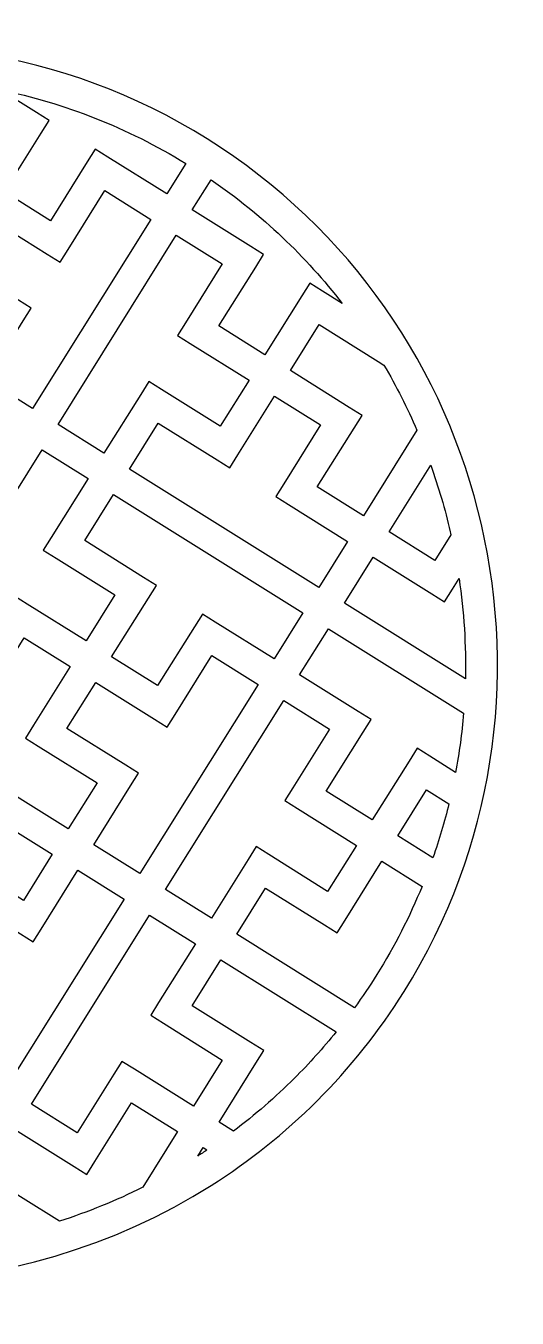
# Model space of a CAD drawing. Header units: centimetres. Extents: x -19.68 to -10.97, y -9.23 to -0.51.
# Drawn here: x -14.28 to -10.97, y -9.23 to -0.51 of the extents above; entities that cross this region are included whole.
import ezdxf

# ---------------------------------------------------------------- set-up
doc = ezdxf.new("R2010")
doc.units = ezdxf.units.CM
doc.header["$MEASUREMENT"] = 0
doc.layers.add('layer 1', color=7, linetype='Continuous')

msp = doc.modelspace()

# ---------------------------------------------------------------- linework, layer by layer
at = {"layer": 'layer 1', "color": 250}
for points, knots in [([(-13.06073, -1.27615), (-13.06073, -1.27615), (-13.0605, -1.27626), (-13.0605, -1.27626), (-13.0605, -1.27626), (-12.08755, -1.88426), (-11.45176, -2.83496), (-11.21123, -3.87684), (-11.21123, -3.87684), (-10.97074, -4.91847), (-11.12537, -6.05137), (-11.73313, -7.0241), (-11.73313, -7.0241), (-11.73313, -7.0241), (-11.7332, -7.02417), (-11.7332, -7.02417), (-11.7332, -7.02417), (-11.7332, -7.02417), (-11.73331, -7.0244), (-11.73331, -7.0244), (-11.73331, -7.0244), (-11.90343, -7.29662), (-12.10067, -7.54272), (-12.31949, -7.76135), (-12.31949, -7.76135), (-12.53783, -7.97951), (-12.77767, -8.17007), (-13.03343, -8.33173), (-13.03343, -8.33173), (-14.34775, -9.1625), (-16.08064, -9.22691), (-17.48136, -8.35165), (-17.48136, -8.35165), (-17.48136, -8.35165), (-17.48135, -8.35164), (-17.48135, -8.35164), (-17.48135, -8.35164), (-17.48135, -8.35164), (-17.48146, -8.35159), (-17.48146, -8.35159), (-17.48146, -8.35159), (-17.75368, -8.18148), (-17.99977, -7.98423), (-18.21841, -7.76541), (-18.21841, -7.76541), (-18.43657, -7.54707), (-18.62713, -7.30724), (-18.78879, -7.05148), (-18.78879, -7.05148), (-19.61956, -5.73715), (-19.68397, -4.00426), (-18.80871, -2.60354), (-18.80871, -2.60354), (-18.80871, -2.60354), (-18.8087, -2.60355), (-18.8087, -2.60355), (-18.8087, -2.60355), (-18.8087, -2.60355), (-18.80865, -2.60344), (-18.80865, -2.60344), (-18.80865, -2.60344), (-18.20064, -1.63049), (-17.24994, -0.9947), (-16.20806, -0.75416), (-16.20806, -0.75416), (-15.16643, -0.51369), (-14.03354, -0.66831), (-13.0608, -1.27608), (-13.0608, -1.27608), (-13.0608, -1.27608), (-13.06073, -1.27615), (-13.06073, -1.27615)], [0, 0, 0, 0, 0.0526316, 0.0526316, 0.0526316, 0.0526316, 0.1052632, 0.1052632, 0.1052632, 0.1052632, 0.1578947, 0.1578947, 0.1578947, 0.1578947, 0.2105263, 0.2105263, 0.2105263, 0.2105263, 0.2631579, 0.2631579, 0.2631579, 0.2631579, 0.3157895, 0.3157895, 0.3157895, 0.3157895, 0.3684211, 0.3684211, 0.3684211, 0.3684211, 0.4210526, 0.4210526, 0.4210526, 0.4210526, 0.4736842, 0.4736842, 0.4736842, 0.4736842, 0.5263158, 0.5263158, 0.5263158, 0.5263158, 0.5789474, 0.5789474, 0.5789474, 0.5789474, 0.6315789, 0.6315789, 0.6315789, 0.6315789, 0.6842105, 0.6842105, 0.6842105, 0.6842105, 0.7368421, 0.7368421, 0.7368421, 0.7368421, 0.7894737, 0.7894737, 0.7894737, 0.7894737, 0.8421053, 0.8421053, 0.8421053, 0.8421053, 0.8947368, 0.8947368, 0.8947368, 0.8947368, 1, 1, 1, 1]), ([(-13.20523, -1.44087), (-13.60128, -1.1983), (-14.02465, -1.03422), (-14.45672, -0.94447), (-14.45672, -0.94447), (-14.45672, -0.94447), (-14.21267, -1.09697), (-14.21267, -1.09697), (-14.21267, -1.09697), (-14.21267, -1.09697), (-14.12644, -1.15084), (-14.12644, -1.15084), (-14.12644, -1.15084), (-14.12644, -1.15084), (-14.18012, -1.23673), (-14.18012, -1.23673), (-14.18012, -1.23673), (-14.18012, -1.23673), (-14.42794, -1.63334), (-14.42794, -1.63334), (-14.42794, -1.63334), (-14.42794, -1.63334), (-14.11756, -1.82728), (-14.11756, -1.82728), (-14.11756, -1.82728), (-14.11756, -1.82728), (-13.86995, -1.43101), (-13.86995, -1.43101), (-13.86995, -1.43101), (-13.86995, -1.43101), (-13.81607, -1.34479), (-13.81607, -1.34479), (-13.81607, -1.34479), (-13.81607, -1.34479), (-13.73019, -1.39846), (-13.73019, -1.39846), (-13.73019, -1.39846), (-13.73019, -1.39846), (-13.33358, -1.64628), (-13.33358, -1.64628), (-13.33358, -1.64628), (-13.33358, -1.64628), (-13.20523, -1.44087), (-13.20523, -1.44087)], [0, 0, 0, 0, 0.0833333, 0.0833333, 0.0833333, 0.0833333, 0.1666667, 0.1666667, 0.1666667, 0.1666667, 0.25, 0.25, 0.25, 0.25, 0.3333333, 0.3333333, 0.3333333, 0.3333333, 0.4166667, 0.4166667, 0.4166667, 0.4166667, 0.5, 0.5, 0.5, 0.5, 0.5833333, 0.5833333, 0.5833333, 0.5833333, 0.6666667, 0.6666667, 0.6666667, 0.6666667, 0.75, 0.75, 0.75, 0.75, 0.8333333, 0.8333333, 0.8333333, 0.8333333, 1, 1, 1, 1]), ([(-12.14988, -2.38594), (-12.39437, -2.07004), (-12.69046, -1.7872), (-13.03489, -1.55126), (-13.03489, -1.55126), (-13.03489, -1.55126), (-13.16147, -1.75383), (-13.16147, -1.75383), (-13.16147, -1.75383), (-13.16147, -1.75383), (-12.76641, -2.00069), (-12.76641, -2.00069), (-12.76641, -2.00069), (-12.76641, -2.00069), (-12.68018, -2.05457), (-12.68018, -2.05457), (-12.68018, -2.05457), (-12.68018, -2.05457), (-12.73385, -2.14046), (-12.73385, -2.14046), (-12.73385, -2.14046), (-12.73385, -2.14046), (-12.98168, -2.53706), (-12.98168, -2.53706), (-12.98168, -2.53706), (-12.98168, -2.53706), (-12.6713, -2.731), (-12.6713, -2.731), (-12.6713, -2.731), (-12.6713, -2.731), (-12.42369, -2.33474), (-12.42369, -2.33474), (-12.42369, -2.33474), (-12.42369, -2.33474), (-12.36981, -2.24851), (-12.36981, -2.24851), (-12.36981, -2.24851), (-12.36981, -2.24851), (-12.28393, -2.30218), (-12.28393, -2.30218), (-12.28393, -2.30218), (-12.28393, -2.30218), (-12.14988, -2.38594), (-12.14988, -2.38594)], [0, 0, 0, 0, 0.0833333, 0.0833333, 0.0833333, 0.0833333, 0.1666667, 0.1666667, 0.1666667, 0.1666667, 0.25, 0.25, 0.25, 0.25, 0.3333333, 0.3333333, 0.3333333, 0.3333333, 0.4166667, 0.4166667, 0.4166667, 0.4166667, 0.5, 0.5, 0.5, 0.5, 0.5833333, 0.5833333, 0.5833333, 0.5833333, 0.6666667, 0.6666667, 0.6666667, 0.6666667, 0.75, 0.75, 0.75, 0.75, 0.8333333, 0.8333333, 0.8333333, 0.8333333, 1, 1, 1, 1]), ([(-14.23806, -3.09375), (-14.23806, -3.09375), (-13.44113, -1.8184), (-13.44113, -1.8184), (-13.44113, -1.8184), (-13.44113, -1.8184), (-13.75151, -1.62445), (-13.75151, -1.62445), (-13.75151, -1.62445), (-13.75151, -1.62445), (-13.99911, -2.02072), (-13.99911, -2.02072), (-13.99911, -2.02072), (-13.99911, -2.02072), (-14.05299, -2.10694), (-14.05299, -2.10694), (-14.05299, -2.10694), (-14.05299, -2.10694), (-14.13888, -2.05327), (-14.13888, -2.05327), (-14.13888, -2.05327), (-14.13888, -2.05327), (-14.53548, -1.80545), (-14.53548, -1.80545), (-14.53548, -1.80545), (-14.53548, -1.80545), (-14.72943, -2.11583), (-14.72943, -2.11583), (-14.72943, -2.11583), (-14.72943, -2.11583), (-14.33316, -2.36343), (-14.33316, -2.36343), (-14.33316, -2.36343), (-14.33316, -2.36343), (-14.24693, -2.41731), (-14.24693, -2.41731), (-14.24693, -2.41731), (-14.24693, -2.41731), (-14.3006, -2.5032), (-14.3006, -2.5032), (-14.3006, -2.5032), (-14.3006, -2.5032), (-14.54843, -2.89981), (-14.54843, -2.89981), (-14.54843, -2.89981), (-14.54843, -2.89981), (-14.23806, -3.09375), (-14.23806, -3.09375)], [0, 0, 0, 0, 0.0769231, 0.0769231, 0.0769231, 0.0769231, 0.1538462, 0.1538462, 0.1538462, 0.1538462, 0.2307692, 0.2307692, 0.2307692, 0.2307692, 0.3076923, 0.3076923, 0.3076923, 0.3076923, 0.3846154, 0.3846154, 0.3846154, 0.3846154, 0.4615385, 0.4615385, 0.4615385, 0.4615385, 0.5384615, 0.5384615, 0.5384615, 0.5384615, 0.6153846, 0.6153846, 0.6153846, 0.6153846, 0.6923077, 0.6923077, 0.6923077, 0.6923077, 0.7692308, 0.7692308, 0.7692308, 0.7692308, 0.8461538, 0.8461538, 0.8461538, 0.8461538, 1, 1, 1, 1]), ([(-13.26902, -1.92594), (-13.26902, -1.92594), (-14.06594, -3.2013), (-14.06594, -3.2013), (-14.06594, -3.2013), (-14.06594, -3.2013), (-13.75678, -3.39448), (-13.75678, -3.39448), (-13.75678, -3.39448), (-13.75678, -3.39448), (-13.50917, -2.99823), (-13.50917, -2.99823), (-13.50917, -2.99823), (-13.50917, -2.99823), (-13.45528, -2.912), (-13.45528, -2.912), (-13.45528, -2.912), (-13.45528, -2.912), (-13.3694, -2.96567), (-13.3694, -2.96567), (-13.3694, -2.96567), (-13.3694, -2.96567), (-12.9728, -3.21349), (-12.9728, -3.21349), (-12.9728, -3.21349), (-12.9728, -3.21349), (-12.77885, -2.90312), (-12.77885, -2.90312), (-12.77885, -2.90312), (-12.77885, -2.90312), (-13.17512, -2.6555), (-13.17512, -2.6555), (-13.17512, -2.6555), (-13.17512, -2.6555), (-13.26134, -2.60162), (-13.26134, -2.60162), (-13.26134, -2.60162), (-13.26134, -2.60162), (-13.20768, -2.51574), (-13.20768, -2.51574), (-13.20768, -2.51574), (-13.20768, -2.51574), (-12.95985, -2.11914), (-12.95985, -2.11914), (-12.95985, -2.11914), (-12.95985, -2.11914), (-13.26902, -1.92594), (-13.26902, -1.92594)], [0, 0, 0, 0, 0.0769231, 0.0769231, 0.0769231, 0.0769231, 0.1538462, 0.1538462, 0.1538462, 0.1538462, 0.2307692, 0.2307692, 0.2307692, 0.2307692, 0.3076923, 0.3076923, 0.3076923, 0.3076923, 0.3846154, 0.3846154, 0.3846154, 0.3846154, 0.4615385, 0.4615385, 0.4615385, 0.4615385, 0.5384615, 0.5384615, 0.5384615, 0.5384615, 0.6153846, 0.6153846, 0.6153846, 0.6153846, 0.6923077, 0.6923077, 0.6923077, 0.6923077, 0.7692308, 0.7692308, 0.7692308, 0.7692308, 0.8461538, 0.8461538, 0.8461538, 0.8461538, 1, 1, 1, 1]), ([(-11.64626, -3.24054), (-11.71128, -3.08982), (-11.78572, -2.94283), (-11.86936, -2.80056), (-11.86936, -2.80056), (-11.86936, -2.80056), (-11.90865, -2.776), (-11.90865, -2.776), (-11.90865, -2.776), (-11.90865, -2.776), (-12.30525, -2.52818), (-12.30525, -2.52818), (-12.30525, -2.52818), (-12.30525, -2.52818), (-12.49919, -2.83855), (-12.49919, -2.83855), (-12.49919, -2.83855), (-12.49919, -2.83855), (-12.10293, -3.08617), (-12.10293, -3.08617), (-12.10293, -3.08617), (-12.10293, -3.08617), (-12.0167, -3.14005), (-12.0167, -3.14005), (-12.0167, -3.14005), (-12.0167, -3.14005), (-12.07037, -3.22594), (-12.07037, -3.22594), (-12.07037, -3.22594), (-12.07037, -3.22594), (-12.3182, -3.62253), (-12.3182, -3.62253), (-12.3182, -3.62253), (-12.3182, -3.62253), (-12.00662, -3.81723), (-12.00662, -3.81723), (-12.00662, -3.81723), (-12.00662, -3.81723), (-11.64626, -3.24054), (-11.64626, -3.24054)], [0, 0, 0, 0, 0.0909091, 0.0909091, 0.0909091, 0.0909091, 0.1818182, 0.1818182, 0.1818182, 0.1818182, 0.2727273, 0.2727273, 0.2727273, 0.2727273, 0.3636364, 0.3636364, 0.3636364, 0.3636364, 0.4545455, 0.4545455, 0.4545455, 0.4545455, 0.5454545, 0.5454545, 0.5454545, 0.5454545, 0.6363636, 0.6363636, 0.6363636, 0.6363636, 0.7272727, 0.7272727, 0.7272727, 0.7272727, 0.8181818, 0.8181818, 0.8181818, 0.8181818, 1, 1, 1, 1]), ([(-12.30811, -4.29972), (-12.30811, -4.29972), (-12.11416, -3.98934), (-12.11416, -3.98934), (-12.11416, -3.98934), (-12.11416, -3.98934), (-12.51163, -3.74098), (-12.51163, -3.74098), (-12.51163, -3.74098), (-12.51163, -3.74098), (-12.59786, -3.68709), (-12.59786, -3.68709), (-12.59786, -3.68709), (-12.59786, -3.68709), (-12.54419, -3.60121), (-12.54419, -3.60121), (-12.54419, -3.60121), (-12.54419, -3.60121), (-12.29637, -3.20461), (-12.29637, -3.20461), (-12.29637, -3.20461), (-12.29637, -3.20461), (-12.60674, -3.01066), (-12.60674, -3.01066), (-12.60674, -3.01066), (-12.60674, -3.01066), (-12.85435, -3.40693), (-12.85435, -3.40693), (-12.85435, -3.40693), (-12.85435, -3.40693), (-12.90823, -3.49315), (-12.90823, -3.49315), (-12.90823, -3.49315), (-12.90823, -3.49315), (-12.99412, -3.43948), (-12.99412, -3.43948), (-12.99412, -3.43948), (-12.99412, -3.43948), (-13.39072, -3.19166), (-13.39072, -3.19166), (-13.39072, -3.19166), (-13.39072, -3.19166), (-13.58467, -3.50203), (-13.58467, -3.50203), (-13.58467, -3.50203), (-13.58467, -3.50203), (-12.30811, -4.29972), (-12.30811, -4.29972)], [0, 0, 0, 0, 0.0769231, 0.0769231, 0.0769231, 0.0769231, 0.1538462, 0.1538462, 0.1538462, 0.1538462, 0.2307692, 0.2307692, 0.2307692, 0.2307692, 0.3076923, 0.3076923, 0.3076923, 0.3076923, 0.3846154, 0.3846154, 0.3846154, 0.3846154, 0.4615385, 0.4615385, 0.4615385, 0.4615385, 0.5384615, 0.5384615, 0.5384615, 0.5384615, 0.6153846, 0.6153846, 0.6153846, 0.6153846, 0.6923077, 0.6923077, 0.6923077, 0.6923077, 0.7692308, 0.7692308, 0.7692308, 0.7692308, 0.8461538, 0.8461538, 0.8461538, 0.8461538, 1, 1, 1, 1]), ([(-14.17349, -3.37341), (-14.17349, -3.37341), (-14.97043, -4.64877), (-14.97043, -4.64877), (-14.97043, -4.64877), (-14.97043, -4.64877), (-14.66125, -4.84195), (-14.66125, -4.84195), (-14.66125, -4.84195), (-14.66125, -4.84195), (-14.41364, -4.44569), (-14.41364, -4.44569), (-14.41364, -4.44569), (-14.41364, -4.44569), (-14.35976, -4.35946), (-14.35976, -4.35946), (-14.35976, -4.35946), (-14.35976, -4.35946), (-14.27388, -4.41313), (-14.27388, -4.41313), (-14.27388, -4.41313), (-14.27388, -4.41313), (-13.87727, -4.66095), (-13.87727, -4.66095), (-13.87727, -4.66095), (-13.87727, -4.66095), (-13.68333, -4.35058), (-13.68333, -4.35058), (-13.68333, -4.35058), (-13.68333, -4.35058), (-14.07959, -4.10297), (-14.07959, -4.10297), (-14.07959, -4.10297), (-14.07959, -4.10297), (-14.16581, -4.04908), (-14.16581, -4.04908), (-14.16581, -4.04908), (-14.16581, -4.04908), (-14.11215, -3.9632), (-14.11215, -3.9632), (-14.11215, -3.9632), (-14.11215, -3.9632), (-13.86433, -3.5666), (-13.86433, -3.5666), (-13.86433, -3.5666), (-13.86433, -3.5666), (-14.17349, -3.37341), (-14.17349, -3.37341)], [0, 0, 0, 0, 0.0769231, 0.0769231, 0.0769231, 0.0769231, 0.1538462, 0.1538462, 0.1538462, 0.1538462, 0.2307692, 0.2307692, 0.2307692, 0.2307692, 0.3076923, 0.3076923, 0.3076923, 0.3076923, 0.3846154, 0.3846154, 0.3846154, 0.3846154, 0.4615385, 0.4615385, 0.4615385, 0.4615385, 0.5384615, 0.5384615, 0.5384615, 0.5384615, 0.6153846, 0.6153846, 0.6153846, 0.6153846, 0.6923077, 0.6923077, 0.6923077, 0.6923077, 0.7692308, 0.7692308, 0.7692308, 0.7692308, 0.8461538, 0.8461538, 0.8461538, 0.8461538, 1, 1, 1, 1]), ([(-11.42171, -3.92505), (-11.45686, -3.7728), (-11.50092, -3.62262), (-11.55368, -3.47536), (-11.55368, -3.47536), (-11.55368, -3.47536), (-11.8345, -3.92478), (-11.8345, -3.92478), (-11.8345, -3.92478), (-11.8345, -3.92478), (-11.52533, -4.11797), (-11.52533, -4.11797), (-11.52533, -4.11797), (-11.52533, -4.11797), (-11.41724, -3.94497), (-11.41724, -3.94497), (-11.41724, -3.94497), (-11.41874, -3.93833), (-11.42018, -3.93168), (-11.42171, -3.92505)], [0, 0, 0, 0, 0.1666667, 0.1666667, 0.1666667, 0.1666667, 0.3333333, 0.3333333, 0.3333333, 0.3333333, 0.5, 0.5, 0.5, 0.5, 0.6666667, 0.6666667, 0.6666667, 0.6666667, 1, 1, 1, 1]), ([(-12.6096, -4.7822), (-12.6096, -4.7822), (-12.41566, -4.47183), (-12.41566, -4.47183), (-12.41566, -4.47183), (-12.41566, -4.47183), (-13.69222, -3.67415), (-13.69222, -3.67415), (-13.69222, -3.67415), (-13.69222, -3.67415), (-13.88616, -3.98452), (-13.88616, -3.98452), (-13.88616, -3.98452), (-13.88616, -3.98452), (-13.48989, -4.23213), (-13.48989, -4.23213), (-13.48989, -4.23213), (-13.48989, -4.23213), (-13.40366, -4.28601), (-13.40366, -4.28601), (-13.40366, -4.28601), (-13.40366, -4.28601), (-13.45734, -4.3719), (-13.45734, -4.3719), (-13.45734, -4.3719), (-13.45734, -4.3719), (-13.70516, -4.7685), (-13.70516, -4.7685), (-13.70516, -4.7685), (-13.70516, -4.7685), (-13.39478, -4.96244), (-13.39478, -4.96244), (-13.39478, -4.96244), (-13.39478, -4.96244), (-13.14717, -4.56618), (-13.14717, -4.56618), (-13.14717, -4.56618), (-13.14717, -4.56618), (-13.09329, -4.47995), (-13.09329, -4.47995), (-13.09329, -4.47995), (-13.09329, -4.47995), (-13.00741, -4.53362), (-13.00741, -4.53362), (-13.00741, -4.53362), (-13.00741, -4.53362), (-12.6096, -4.7822), (-12.6096, -4.7822)], [0, 0, 0, 0, 0.0769231, 0.0769231, 0.0769231, 0.0769231, 0.1538462, 0.1538462, 0.1538462, 0.1538462, 0.2307692, 0.2307692, 0.2307692, 0.2307692, 0.3076923, 0.3076923, 0.3076923, 0.3076923, 0.3846154, 0.3846154, 0.3846154, 0.3846154, 0.4615385, 0.4615385, 0.4615385, 0.4615385, 0.5384615, 0.5384615, 0.5384615, 0.5384615, 0.6153846, 0.6153846, 0.6153846, 0.6153846, 0.6923077, 0.6923077, 0.6923077, 0.6923077, 0.7692308, 0.7692308, 0.7692308, 0.7692308, 0.8461538, 0.8461538, 0.8461538, 0.8461538, 1, 1, 1, 1]), ([(-11.32017, -4.91705), (-11.31489, -4.69006), (-11.32914, -4.46348), (-11.36222, -4.23993), (-11.36222, -4.23993), (-11.36222, -4.23993), (-11.40688, -4.3114), (-11.40688, -4.3114), (-11.40688, -4.3114), (-11.40688, -4.3114), (-11.46076, -4.39763), (-11.46076, -4.39763), (-11.46076, -4.39763), (-11.46076, -4.39763), (-11.54665, -4.34396), (-11.54665, -4.34396), (-11.54665, -4.34396), (-11.54665, -4.34396), (-11.94205, -4.09689), (-11.94205, -4.09689), (-11.94205, -4.09689), (-11.94205, -4.09689), (-12.136, -4.40726), (-12.136, -4.40726), (-12.136, -4.40726), (-12.136, -4.40726), (-11.32017, -4.91705), (-11.32017, -4.91705)], [0, 0, 0, 0, 0.125, 0.125, 0.125, 0.125, 0.25, 0.25, 0.25, 0.25, 0.375, 0.375, 0.375, 0.375, 0.5, 0.5, 0.5, 0.5, 0.625, 0.625, 0.625, 0.625, 0.75, 0.75, 0.75, 0.75, 1, 1, 1, 1]), ([(-11.38559, -5.54705), (-11.361, -5.4148), (-11.3433, -5.28186), (-11.33239, -5.14874), (-11.33239, -5.14874), (-11.33239, -5.14874), (-12.24354, -4.57938), (-12.24354, -4.57938), (-12.24354, -4.57938), (-12.24354, -4.57938), (-12.43749, -4.88975), (-12.43749, -4.88975), (-12.43749, -4.88975), (-12.43749, -4.88975), (-12.04243, -5.13661), (-12.04243, -5.13661), (-12.04243, -5.13661), (-12.04243, -5.13661), (-11.9562, -5.19049), (-11.9562, -5.19049), (-11.9562, -5.19049), (-11.9562, -5.19049), (-12.00987, -5.27638), (-12.00987, -5.27638), (-12.00987, -5.27638), (-12.00987, -5.27638), (-12.2577, -5.67298), (-12.2577, -5.67298), (-12.2577, -5.67298), (-12.2577, -5.67298), (-11.94732, -5.86692), (-11.94732, -5.86692), (-11.94732, -5.86692), (-11.94732, -5.86692), (-11.69971, -5.47066), (-11.69971, -5.47066), (-11.69971, -5.47066), (-11.69971, -5.47066), (-11.64583, -5.38443), (-11.64583, -5.38443), (-11.64583, -5.38443), (-11.64583, -5.38443), (-11.55994, -5.4381), (-11.55994, -5.4381), (-11.55994, -5.4381), (-11.55994, -5.4381), (-11.38559, -5.54705), (-11.38559, -5.54705)], [0, 0, 0, 0, 0.0769231, 0.0769231, 0.0769231, 0.0769231, 0.1538462, 0.1538462, 0.1538462, 0.1538462, 0.2307692, 0.2307692, 0.2307692, 0.2307692, 0.3076923, 0.3076923, 0.3076923, 0.3076923, 0.3846154, 0.3846154, 0.3846154, 0.3846154, 0.4615385, 0.4615385, 0.4615385, 0.4615385, 0.5384615, 0.5384615, 0.5384615, 0.5384615, 0.6153846, 0.6153846, 0.6153846, 0.6153846, 0.6923077, 0.6923077, 0.6923077, 0.6923077, 0.7692308, 0.7692308, 0.7692308, 0.7692308, 0.8461538, 0.8461538, 0.8461538, 0.8461538, 1, 1, 1, 1]), ([(-15.07797, -4.82088), (-15.07797, -4.82088), (-15.27191, -5.13125), (-15.27191, -5.13125), (-15.27191, -5.13125), (-15.27191, -5.13125), (-13.99776, -5.92743), (-13.99776, -5.92743), (-13.99776, -5.92743), (-13.99776, -5.92743), (-13.80382, -5.61705), (-13.80382, -5.61705), (-13.80382, -5.61705), (-13.80382, -5.61705), (-14.20009, -5.36944), (-14.20009, -5.36944), (-14.20009, -5.36944), (-14.20009, -5.36944), (-14.28631, -5.31555), (-14.28631, -5.31555), (-14.28631, -5.31555), (-14.28631, -5.31555), (-14.23265, -5.22967), (-14.23265, -5.22967), (-14.23265, -5.22967), (-14.23265, -5.22967), (-13.98482, -4.83307), (-13.98482, -4.83307), (-13.98482, -4.83307), (-13.98482, -4.83307), (-14.2952, -4.63912), (-14.2952, -4.63912), (-14.2952, -4.63912), (-14.2952, -4.63912), (-14.54281, -5.03539), (-14.54281, -5.03539), (-14.54281, -5.03539), (-14.54281, -5.03539), (-14.59669, -5.12161), (-14.59669, -5.12161), (-14.59669, -5.12161), (-14.59669, -5.12161), (-14.68258, -5.06795), (-14.68258, -5.06795), (-14.68258, -5.06795), (-14.68258, -5.06795), (-15.07797, -4.82088), (-15.07797, -4.82088)], [0, 0, 0, 0, 0.0769231, 0.0769231, 0.0769231, 0.0769231, 0.1538462, 0.1538462, 0.1538462, 0.1538462, 0.2307692, 0.2307692, 0.2307692, 0.2307692, 0.3076923, 0.3076923, 0.3076923, 0.3076923, 0.3846154, 0.3846154, 0.3846154, 0.3846154, 0.4615385, 0.4615385, 0.4615385, 0.4615385, 0.5384615, 0.5384615, 0.5384615, 0.5384615, 0.6153846, 0.6153846, 0.6153846, 0.6153846, 0.6923077, 0.6923077, 0.6923077, 0.6923077, 0.7692308, 0.7692308, 0.7692308, 0.7692308, 0.8461538, 0.8461538, 0.8461538, 0.8461538, 1, 1, 1, 1]), ([(-13.51408, -6.22967), (-13.51408, -6.22967), (-12.71715, -4.95432), (-12.71715, -4.95432), (-12.71715, -4.95432), (-12.71715, -4.95432), (-13.02873, -4.75962), (-13.02873, -4.75962), (-13.02873, -4.75962), (-13.02873, -4.75962), (-13.27633, -5.15588), (-13.27633, -5.15588), (-13.27633, -5.15588), (-13.27633, -5.15588), (-13.33021, -5.24211), (-13.33021, -5.24211), (-13.33021, -5.24211), (-13.33021, -5.24211), (-13.4161, -5.18844), (-13.4161, -5.18844), (-13.4161, -5.18844), (-13.4161, -5.18844), (-13.81271, -4.94062), (-13.81271, -4.94062), (-13.81271, -4.94062), (-13.81271, -4.94062), (-14.00665, -5.25099), (-14.00665, -5.25099), (-14.00665, -5.25099), (-14.00665, -5.25099), (-13.61039, -5.4986), (-13.61039, -5.4986), (-13.61039, -5.4986), (-13.61039, -5.4986), (-13.52416, -5.55248), (-13.52416, -5.55248), (-13.52416, -5.55248), (-13.52416, -5.55248), (-13.57783, -5.63837), (-13.57783, -5.63837), (-13.57783, -5.63837), (-13.57783, -5.63837), (-13.82565, -6.03498), (-13.82565, -6.03498), (-13.82565, -6.03498), (-13.82565, -6.03498), (-13.51408, -6.22967), (-13.51408, -6.22967)], [0, 0, 0, 0, 0.0769231, 0.0769231, 0.0769231, 0.0769231, 0.1538462, 0.1538462, 0.1538462, 0.1538462, 0.2307692, 0.2307692, 0.2307692, 0.2307692, 0.3076923, 0.3076923, 0.3076923, 0.3076923, 0.3846154, 0.3846154, 0.3846154, 0.3846154, 0.4615385, 0.4615385, 0.4615385, 0.4615385, 0.5384615, 0.5384615, 0.5384615, 0.5384615, 0.6153846, 0.6153846, 0.6153846, 0.6153846, 0.6923077, 0.6923077, 0.6923077, 0.6923077, 0.7692308, 0.7692308, 0.7692308, 0.7692308, 0.8461538, 0.8461538, 0.8461538, 0.8461538, 1, 1, 1, 1]), ([(-12.54503, -5.06187), (-12.54503, -5.06187), (-13.34196, -6.33722), (-13.34196, -6.33722), (-13.34196, -6.33722), (-13.34196, -6.33722), (-13.0328, -6.5304), (-13.0328, -6.5304), (-13.0328, -6.5304), (-13.0328, -6.5304), (-12.78518, -6.13414), (-12.78518, -6.13414), (-12.78518, -6.13414), (-12.78518, -6.13414), (-12.7313, -6.04791), (-12.7313, -6.04791), (-12.7313, -6.04791), (-12.7313, -6.04791), (-12.64542, -6.10158), (-12.64542, -6.10158), (-12.64542, -6.10158), (-12.64542, -6.10158), (-12.24882, -6.34941), (-12.24882, -6.34941), (-12.24882, -6.34941), (-12.24882, -6.34941), (-12.05487, -6.03903), (-12.05487, -6.03903), (-12.05487, -6.03903), (-12.05487, -6.03903), (-12.45113, -5.79142), (-12.45113, -5.79142), (-12.45113, -5.79142), (-12.45113, -5.79142), (-12.53735, -5.73754), (-12.53735, -5.73754), (-12.53735, -5.73754), (-12.53735, -5.73754), (-12.48369, -5.65165), (-12.48369, -5.65165), (-12.48369, -5.65165), (-12.48369, -5.65165), (-12.23587, -5.25506), (-12.23587, -5.25506), (-12.23587, -5.25506), (-12.23587, -5.25506), (-12.54503, -5.06187), (-12.54503, -5.06187)], [0, 0, 0, 0, 0.0769231, 0.0769231, 0.0769231, 0.0769231, 0.1538462, 0.1538462, 0.1538462, 0.1538462, 0.2307692, 0.2307692, 0.2307692, 0.2307692, 0.3076923, 0.3076923, 0.3076923, 0.3076923, 0.3846154, 0.3846154, 0.3846154, 0.3846154, 0.4615385, 0.4615385, 0.4615385, 0.4615385, 0.5384615, 0.5384615, 0.5384615, 0.5384615, 0.6153846, 0.6153846, 0.6153846, 0.6153846, 0.6923077, 0.6923077, 0.6923077, 0.6923077, 0.7692308, 0.7692308, 0.7692308, 0.7692308, 0.8461538, 0.8461538, 0.8461538, 0.8461538, 1, 1, 1, 1]), ([(-15.37946, -5.30336), (-15.37946, -5.30336), (-15.5734, -5.61373), (-15.5734, -5.61373), (-15.5734, -5.61373), (-15.5734, -5.61373), (-15.17835, -5.86059), (-15.17835, -5.86059), (-15.17835, -5.86059), (-15.17835, -5.86059), (-15.09212, -5.91447), (-15.09212, -5.91447), (-15.09212, -5.91447), (-15.09212, -5.91447), (-15.14579, -6.00036), (-15.14579, -6.00036), (-15.14579, -6.00036), (-15.14579, -6.00036), (-15.39361, -6.39696), (-15.39361, -6.39696), (-15.39361, -6.39696), (-15.39361, -6.39696), (-15.08324, -6.59091), (-15.08324, -6.59091), (-15.08324, -6.59091), (-15.08324, -6.59091), (-14.83563, -6.19464), (-14.83563, -6.19464), (-14.83563, -6.19464), (-14.83563, -6.19464), (-14.78174, -6.10841), (-14.78174, -6.10841), (-14.78174, -6.10841), (-14.78174, -6.10841), (-14.69586, -6.16208), (-14.69586, -6.16208), (-14.69586, -6.16208), (-14.69586, -6.16208), (-14.29926, -6.40991), (-14.29926, -6.40991), (-14.29926, -6.40991), (-14.29926, -6.40991), (-14.10531, -6.09954), (-14.10531, -6.09954), (-14.10531, -6.09954), (-14.10531, -6.09954), (-15.37946, -5.30336), (-15.37946, -5.30336)], [0, 0, 0, 0, 0.0769231, 0.0769231, 0.0769231, 0.0769231, 0.1538462, 0.1538462, 0.1538462, 0.1538462, 0.2307692, 0.2307692, 0.2307692, 0.2307692, 0.3076923, 0.3076923, 0.3076923, 0.3076923, 0.3846154, 0.3846154, 0.3846154, 0.3846154, 0.4615385, 0.4615385, 0.4615385, 0.4615385, 0.5384615, 0.5384615, 0.5384615, 0.5384615, 0.6153846, 0.6153846, 0.6153846, 0.6153846, 0.6923077, 0.6923077, 0.6923077, 0.6923077, 0.7692308, 0.7692308, 0.7692308, 0.7692308, 0.8461538, 0.8461538, 0.8461538, 0.8461538, 1, 1, 1, 1]), ([(-11.53854, -6.12235), (-11.49654, -6.00206), (-11.46067, -5.8805), (-11.43086, -5.75808), (-11.43086, -5.75808), (-11.43086, -5.75808), (-11.58126, -5.6641), (-11.58126, -5.6641), (-11.58126, -5.6641), (-11.58126, -5.6641), (-11.77521, -5.97447), (-11.77521, -5.97447), (-11.77521, -5.97447), (-11.77521, -5.97447), (-11.53854, -6.12235), (-11.53854, -6.12235)], [0, 0, 0, 0, 0.2, 0.2, 0.2, 0.2, 0.4, 0.4, 0.4, 0.4, 0.6, 0.6, 0.6, 0.6, 1, 1, 1, 1]), ([(-12.06719, -7.13379), (-12.0149, -7.06152), (-11.96472, -6.98701), (-11.91675, -6.91025), (-11.91675, -6.91025), (-11.91675, -6.91025), (-11.91664, -6.91032), (-11.91664, -6.91032), (-11.91664, -6.91032), (-11.91664, -6.91032), (-11.91646, -6.91002), (-11.91646, -6.91002), (-11.91646, -6.91002), (-11.91646, -6.91002), (-11.91657, -6.90995), (-11.91657, -6.90995), (-11.91657, -6.90995), (-11.79652, -6.7178), (-11.69515, -6.51903), (-11.6119, -6.31583), (-11.6119, -6.31583), (-11.6119, -6.31583), (-11.88275, -6.14658), (-11.88275, -6.14658), (-11.88275, -6.14658), (-11.88275, -6.14658), (-12.13037, -6.54285), (-12.13037, -6.54285), (-12.13037, -6.54285), (-12.13037, -6.54285), (-12.18425, -6.62907), (-12.18425, -6.62907), (-12.18425, -6.62907), (-12.18425, -6.62907), (-12.27014, -6.57541), (-12.27014, -6.57541), (-12.27014, -6.57541), (-12.27014, -6.57541), (-12.66674, -6.32758), (-12.66674, -6.32758), (-12.66674, -6.32758), (-12.66674, -6.32758), (-12.86069, -6.63795), (-12.86069, -6.63795), (-12.86069, -6.63795), (-12.86069, -6.63795), (-12.06719, -7.13379), (-12.06719, -7.13379)], [0, 0, 0, 0, 0.0769231, 0.0769231, 0.0769231, 0.0769231, 0.1538462, 0.1538462, 0.1538462, 0.1538462, 0.2307692, 0.2307692, 0.2307692, 0.2307692, 0.3076923, 0.3076923, 0.3076923, 0.3076923, 0.3846154, 0.3846154, 0.3846154, 0.3846154, 0.4615385, 0.4615385, 0.4615385, 0.4615385, 0.5384615, 0.5384615, 0.5384615, 0.5384615, 0.6153846, 0.6153846, 0.6153846, 0.6153846, 0.6923077, 0.6923077, 0.6923077, 0.6923077, 0.7692308, 0.7692308, 0.7692308, 0.7692308, 0.8461538, 0.8461538, 0.8461538, 0.8461538, 1, 1, 1, 1]), ([(-14.41855, -7.67714), (-14.41855, -7.67714), (-13.62163, -6.40178), (-13.62163, -6.40178), (-13.62163, -6.40178), (-13.62163, -6.40178), (-13.9332, -6.20709), (-13.9332, -6.20709), (-13.9332, -6.20709), (-13.9332, -6.20709), (-14.18082, -6.60335), (-14.18082, -6.60335), (-14.18082, -6.60335), (-14.18082, -6.60335), (-14.2347, -6.68958), (-14.2347, -6.68958), (-14.2347, -6.68958), (-14.2347, -6.68958), (-14.32058, -6.63591), (-14.32058, -6.63591), (-14.32058, -6.63591), (-14.32058, -6.63591), (-14.71718, -6.38808), (-14.71718, -6.38808), (-14.71718, -6.38808), (-14.71718, -6.38808), (-14.91113, -6.69846), (-14.91113, -6.69846), (-14.91113, -6.69846), (-14.91113, -6.69846), (-14.51487, -6.94607), (-14.51487, -6.94607), (-14.51487, -6.94607), (-14.51487, -6.94607), (-14.42864, -6.99995), (-14.42864, -6.99995), (-14.42864, -6.99995), (-14.42864, -6.99995), (-14.48231, -7.08584), (-14.48231, -7.08584), (-14.48231, -7.08584), (-14.48231, -7.08584), (-14.73013, -7.48244), (-14.73013, -7.48244), (-14.73013, -7.48244), (-14.73013, -7.48244), (-14.41855, -7.67714), (-14.41855, -7.67714)], [0, 0, 0, 0, 0.0769231, 0.0769231, 0.0769231, 0.0769231, 0.1538462, 0.1538462, 0.1538462, 0.1538462, 0.2307692, 0.2307692, 0.2307692, 0.2307692, 0.3076923, 0.3076923, 0.3076923, 0.3076923, 0.3846154, 0.3846154, 0.3846154, 0.3846154, 0.4615385, 0.4615385, 0.4615385, 0.4615385, 0.5384615, 0.5384615, 0.5384615, 0.5384615, 0.6153846, 0.6153846, 0.6153846, 0.6153846, 0.6923077, 0.6923077, 0.6923077, 0.6923077, 0.7692308, 0.7692308, 0.7692308, 0.7692308, 0.8461538, 0.8461538, 0.8461538, 0.8461538, 1, 1, 1, 1]), ([(-13.44951, -6.50933), (-13.44951, -6.50933), (-14.24644, -7.78468), (-14.24644, -7.78468), (-14.24644, -7.78468), (-14.24644, -7.78468), (-13.93727, -7.97787), (-13.93727, -7.97787), (-13.93727, -7.97787), (-13.93727, -7.97787), (-13.68966, -7.58161), (-13.68966, -7.58161), (-13.68966, -7.58161), (-13.68966, -7.58161), (-13.63578, -7.49538), (-13.63578, -7.49538), (-13.63578, -7.49538), (-13.63578, -7.49538), (-13.54989, -7.54905), (-13.54989, -7.54905), (-13.54989, -7.54905), (-13.54989, -7.54905), (-13.15329, -7.79688), (-13.15329, -7.79688), (-13.15329, -7.79688), (-13.15329, -7.79688), (-12.95935, -7.4865), (-12.95935, -7.4865), (-12.95935, -7.4865), (-12.95935, -7.4865), (-13.35561, -7.23889), (-13.35561, -7.23889), (-13.35561, -7.23889), (-13.35561, -7.23889), (-13.44183, -7.18501), (-13.44183, -7.18501), (-13.44183, -7.18501), (-13.44183, -7.18501), (-13.38817, -7.09912), (-13.38817, -7.09912), (-13.38817, -7.09912), (-13.38817, -7.09912), (-13.14035, -6.70252), (-13.14035, -6.70252), (-13.14035, -6.70252), (-13.14035, -6.70252), (-13.44951, -6.50933), (-13.44951, -6.50933)], [0, 0, 0, 0, 0.0769231, 0.0769231, 0.0769231, 0.0769231, 0.1538462, 0.1538462, 0.1538462, 0.1538462, 0.2307692, 0.2307692, 0.2307692, 0.2307692, 0.3076923, 0.3076923, 0.3076923, 0.3076923, 0.3846154, 0.3846154, 0.3846154, 0.3846154, 0.4615385, 0.4615385, 0.4615385, 0.4615385, 0.5384615, 0.5384615, 0.5384615, 0.5384615, 0.6153846, 0.6153846, 0.6153846, 0.6153846, 0.6923077, 0.6923077, 0.6923077, 0.6923077, 0.7692308, 0.7692308, 0.7692308, 0.7692308, 0.8461538, 0.8461538, 0.8461538, 0.8461538, 1, 1, 1, 1]), ([(-12.88305, -7.96574), (-12.73891, -7.85713), (-12.60138, -7.7379), (-12.47172, -7.60835), (-12.47172, -7.60835), (-12.37341, -7.51013), (-12.27963, -7.40589), (-12.19092, -7.29578), (-12.19092, -7.29578), (-12.19092, -7.29578), (-12.96823, -6.81007), (-12.96823, -6.81007), (-12.96823, -6.81007), (-12.96823, -6.81007), (-13.16218, -7.12045), (-13.16218, -7.12045), (-13.16218, -7.12045), (-13.16218, -7.12045), (-12.76591, -7.36805), (-12.76591, -7.36805), (-12.76591, -7.36805), (-12.76591, -7.36805), (-12.67968, -7.42193), (-12.67968, -7.42193), (-12.67968, -7.42193), (-12.67968, -7.42193), (-12.73335, -7.50782), (-12.73335, -7.50782), (-12.73335, -7.50782), (-12.73335, -7.50782), (-12.98118, -7.90443), (-12.98118, -7.90443), (-12.98118, -7.90443), (-12.98118, -7.90443), (-12.88305, -7.96574), (-12.88305, -7.96574)], [0, 0, 0, 0, 0.1, 0.1, 0.1, 0.1, 0.2, 0.2, 0.2, 0.2, 0.3, 0.3, 0.3, 0.3, 0.4, 0.4, 0.4, 0.4, 0.5, 0.5, 0.5, 0.5, 0.6, 0.6, 0.6, 0.6, 0.7, 0.7, 0.7, 0.7, 0.8, 0.8, 0.8, 0.8, 1, 1, 1, 1]), ([(-14.05751, -8.57362), (-13.86511, -8.51179), (-13.67719, -8.43538), (-13.49563, -8.34474), (-13.49563, -8.34474), (-13.49563, -8.34474), (-13.26084, -7.96899), (-13.26084, -7.96899), (-13.26084, -7.96899), (-13.26084, -7.96899), (-13.57121, -7.77505), (-13.57121, -7.77505), (-13.57121, -7.77505), (-13.57121, -7.77505), (-13.81882, -8.17131), (-13.81882, -8.17131), (-13.81882, -8.17131), (-13.81882, -8.17131), (-13.8727, -8.25754), (-13.8727, -8.25754), (-13.8727, -8.25754), (-13.8727, -8.25754), (-13.95859, -8.20387), (-13.95859, -8.20387), (-13.95859, -8.20387), (-13.95859, -8.20387), (-14.35399, -7.9568), (-14.35399, -7.9568), (-14.35399, -7.9568), (-14.35399, -7.9568), (-14.54793, -8.26717), (-14.54793, -8.26717), (-14.54793, -8.26717), (-14.54793, -8.26717), (-14.05751, -8.57362), (-14.05751, -8.57362)], [0, 0, 0, 0, 0.1, 0.1, 0.1, 0.1, 0.2, 0.2, 0.2, 0.2, 0.3, 0.3, 0.3, 0.3, 0.4, 0.4, 0.4, 0.4, 0.5, 0.5, 0.5, 0.5, 0.6, 0.6, 0.6, 0.6, 0.7, 0.7, 0.7, 0.7, 0.8, 0.8, 0.8, 0.8, 1, 1, 1, 1]), ([(-13.1246, -8.13395), (-13.1037, -8.12053), (-13.08293, -8.1069), (-13.06227, -8.09307), (-13.06227, -8.09307), (-13.06227, -8.09307), (-13.08873, -8.07654), (-13.08873, -8.07654), (-13.08873, -8.07654), (-13.08873, -8.07654), (-13.1246, -8.13395), (-13.1246, -8.13395)], [0, 0, 0, 0, 0.25, 0.25, 0.25, 0.25, 0.5, 0.5, 0.5, 0.5, 1, 1, 1, 1])]:
    msp.add_open_spline(points, degree=3, knots=knots, dxfattribs=at)

doc.saveas('drawing.dxf')
